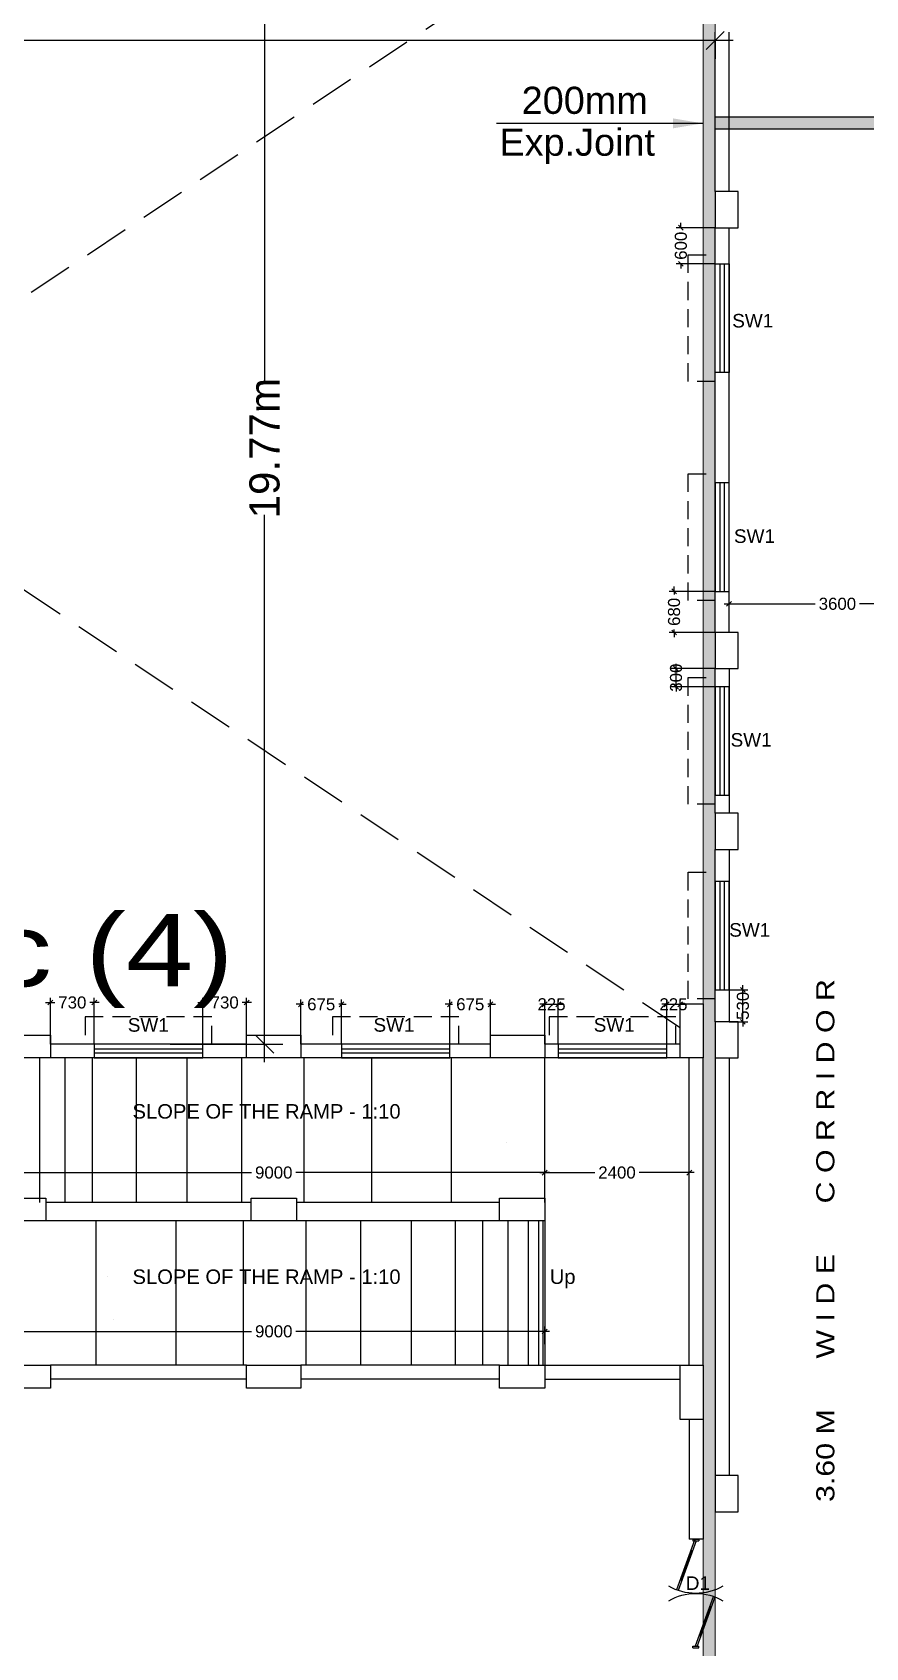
# Model space of a CAD drawing. Extents: x 7620542 to 7843793, y -6476226 to -6093835.
# Drawn here: x 7705209 to 7719049, y -6402265 to -6375462 of the extents above; entities that cross this region are included whole.
import ezdxf
from ezdxf.enums import TextEntityAlignment as Align

# ---------------------------------------------------------------- set-up
doc = ezdxf.new("R2010")
doc.units = 0
doc.header["$LTSCALE"] = 600
doc.header["$MEASUREMENT"] = 0
doc.header["$PDMODE"] = 35
for name, pattern in [('DASHED', [0.75, 0.5, -0.25]), ('HIDDEN', [0.375, 0.25, -0.125]), ('HIDDEN2', [0.1875, 0.125, -0.0625])]:
    doc.linetypes.add(name, pattern=pattern)
doc.layers.get('0').update_dxf_attribs({"linetype": 'CONTINUOUS'})
doc.layers.get('Defpoints').update_dxf_attribs({"linetype": 'CONTINUOUS'})
for name, color, linetype in [('BLOCKS-PROP', 2, 'CONTINUOUS'), ('chajja', 7, 'CONTINUOUS'), ('DIMEN', 5, 'CONTINUOUS'), ('DOOR', 32, 'CONTINUOUS'), ('Duct', 8, 'CONTINUOUS'), ('Exp.Joint', 104, 'CONTINUOUS'), ('joinery', 7, 'CONTINUOUS'), ('LA-column', 3, 'CONTINUOUS'), ('Railing', 21, 'CONTINUOUS'), ('Stairscase', 7, 'CONTINUOUS'), ('TXT', 6, 'CONTINUOUS'), ('Walls', 7, 'CONTINUOUS'), ('WIN', 151, 'CONTINUOUS'), ('Working Dim', 5, 'CONTINUOUS')]:
    doc.layers.add(name, color=color, linetype=linetype)
doc.styles.add('ari', font='arial.ttf')
doc.styles.add('ARIAL', font='arial.ttf')
doc.styles.add('ROMANS', font='romans.shx')
doc.styles.get("Standard").update_dxf_attribs({"font": 'romans.shx'})
doc.dimstyles.new('int. dim', dxfattribs={"dimtxt": 450, "dimasz": 80, "dimexe": 80, "dimexo": 0, "dimgap": 70, "dimtad": 0, "dimdec": 0, "dimzin": 12, "dimdsep": 46, "dimtxsty": 'ari', "dimblk": 'OBLIQUE', "dimcen": 2, "dimdle": 80, "dimclrd": 256, "dimclre": 256, "dimclrt": 6, "dimadec": 0, "dimazin": 0, "dimtfac": 1, "dimtdec": 0, "dimtix": 1, "dimtmove": 2, "dimatfit": 3, "dimfxl": 1, "dimtolj": 1, "dimtzin": 0, "dimlwd": -1, "dimlwe": -1, "dimarcsym": 0})
doc.dimstyles.new('LA-Footing-dim', dxfattribs={"dimtxt": 300, "dimasz": 5, "dimexe": 25, "dimexo": 25, "dimgap": 5, "dimtad": 1, "dimdec": 0, "dimzin": 0, "dimdsep": 46, "dimtxsty": 'ROMANS', "dimblk": 'DOT', "dimcen": 0.09, "dimdle": 50, "dimclrd": 5, "dimclre": 5, "dimclrt": 6, "dimadec": 0, "dimazin": 0, "dimtfac": 1, "dimtdec": 0, "dimtix": 1, "dimtofl": 0, "dimtmove": 0, "dimatfit": 3, "dimfxl": 1, "dimtolj": 1, "dimtzin": 0, "dimarcsym": 0})
doc.dimstyles.new('STANDARD$0', dxfattribs={"dimscale": 0, "dimtxt": 150, "dimasz": 125, "dimexe": 0.75, "dimexo": 1, "dimgap": 25, "dimtad": 1, "dimdec": 0, "dimdsep": 46, "dimtxsty": 'Standard', "dimblk1": 'DOT', "dimblk2": 'DOT', "dimsah": 1, "dimcen": 2.5, "dimclrd": 1, "dimclre": 1, "dimclrt": 3, "dimadec": 0, "dimazin": 0, "dimtfac": 1, "dimtdec": 0, "dimtmove": 0, "dimatfit": 3, "dimldrblk": 'DOT', "dimfxl": 1, "dimtolj": 1, "dimtzin": 0, "dimarcsym": 0})

# ---------------------------------------------------------------- blocks, each defined once
blk = doc.blocks.new('_Oblique')
at = {"color": 0, "linetype": 'ByBlock', "lineweight": -2}
blk.add_line((-0.5, -0.5), (0.5, 0.5), dxfattribs=at)
blk = doc.blocks.new('*D468')
at = {"layer": 'Defpoints', "color": 0, "transparency": 16777216}
for p in [(7716779, -6384945), (7716779, -6385340, 0), (7720379, -6385340, -3)]:
    blk.add_point(p, dxfattribs=at)
at = {"layer": 'Working Dim', "transparency": 16777216}
for p, q in [((7716699, -6384945), (7718211, -6384945)), ((7716779, -6385340), (7716779, -6384865)), ((7720459, -6384945), (7718947, -6384945)), ((7720379, -6385340), (7720379, -6384865))]:
    blk.add_line(p, q, dxfattribs=at)
at = {"layer": 'Working Dim', "transparency": 16777216, "xscale": 80, "yscale": 80, "zscale": 80, "rotation": 180}
blk.add_blockref('_Oblique', (7716779, -6384945), dxfattribs=at)
at = {"layer": 'Working Dim', "transparency": 16777216, "xscale": 80, "yscale": 80, "zscale": 80}
blk.add_blockref('_Oblique', (7720379, -6384945), dxfattribs=at)
at = {"layer": 'Working Dim', "color": 6, "transparency": 16777216, "insert": (7718579, -6384945), "char_height": 200, "attachment_point": 5, "style": 'ari'}
blk.add_mtext('\\A1;3600', dxfattribs=at)
blk = doc.blocks.new('*D441')
at = {"layer": 'Defpoints', "color": 0, "transparency": 16777216}
for p in [(7716549, -6378704, -1), (7715980, -6379304), (7716549, -6379304, 9)]:
    blk.add_point(p, dxfattribs=at)
at = {"layer": 'Working Dim', "transparency": 16777216}
for p, q in [((7715980, -6378704), (7715980, -6378624)), ((7716549, -6378704), (7715900, -6378704)), ((7715980, -6378704), (7715980, -6378713)), ((7716549, -6379304), (7715900, -6379304)), ((7715980, -6379304), (7715980, -6379296)), ((7715980, -6379304), (7715980, -6379384))]:
    blk.add_line(p, q, dxfattribs=at)
at = {"layer": 'Working Dim', "transparency": 16777216, "xscale": 80, "yscale": 80, "zscale": 80}
for p, rotation in [((7715980, -6378704), 270), ((7715980, -6379304), 90)]:
    blk.add_blockref('_Oblique', p, dxfattribs=dict(at, rotation=rotation))
at = {"layer": 'Working Dim', "color": 6, "transparency": 16777216, "insert": (7715980, -6379004), "char_height": 200, "attachment_point": 5, "rotation": 90, "style": 'ari'}
blk.add_mtext('\\A1;600', dxfattribs=at)
blk = doc.blocks.new('*D442')
at = {"layer": 'Defpoints', "color": 0, "transparency": 16777216}
for p in [(7716549, -6384739, 9), (7715867, -6385420), (7716549, -6385420, -6)]:
    blk.add_point(p, dxfattribs=at)
at = {"layer": 'Working Dim', "transparency": 16777216}
for p, q in [((7716549, -6384739), (7715787, -6384739)), ((7715867, -6384739), (7715867, -6384659)), ((7715867, -6384739), (7715867, -6384788)), ((7716549, -6385420), (7715787, -6385420)), ((7715867, -6385420), (7715867, -6385371)), ((7715867, -6385420), (7715867, -6385500))]:
    blk.add_line(p, q, dxfattribs=at)
at = {"layer": 'Working Dim', "transparency": 16777216, "xscale": 80, "yscale": 80, "zscale": 80}
for p, rotation in [((7715867, -6384739), 270), ((7715867, -6385420), 90)]:
    blk.add_blockref('_Oblique', p, dxfattribs=dict(at, rotation=rotation))
at = {"layer": 'Working Dim', "color": 6, "transparency": 16777216, "insert": (7715867, -6385079), "char_height": 200, "attachment_point": 5, "rotation": 90, "style": 'ari'}
blk.add_mtext('\\A1;680', dxfattribs=at)
blk = doc.blocks.new('*D443')
at = {"layer": 'Defpoints', "color": 0, "transparency": 16777216}
for p in [(7715900, -6386020), (7716549, -6386020, 9), (7716549, -6386320, 6)]:
    blk.add_point(p, dxfattribs=at)
at = {"layer": 'Working Dim', "transparency": 16777216}
for p, q in [((7716549, -6386020), (7715820, -6386020)), ((7715900, -6386020), (7715900, -6385940)), ((7715900, -6386320), (7715900, -6386020)), ((7716549, -6386320), (7715820, -6386320)), ((7715900, -6386320), (7715900, -6386400))]:
    blk.add_line(p, q, dxfattribs=at)
at = {"layer": 'Working Dim', "transparency": 16777216, "xscale": 80, "yscale": 80, "zscale": 80}
for p, rotation in [((7715900, -6386020), 270), ((7715900, -6386320), 90)]:
    blk.add_blockref('_Oblique', p, dxfattribs=dict(at, rotation=rotation))
at = {"layer": 'Working Dim', "color": 6, "transparency": 16777216, "insert": (7715900, -6386170), "char_height": 200, "attachment_point": 5, "rotation": 90, "style": 'ari'}
blk.add_mtext('\\A1;300', dxfattribs=at)
blk = doc.blocks.new('*D848')
at = {"layer": 'Defpoints', "color": 0, "transparency": 16777216}
for p in [(7686289, -6375599, 8), (7686289, -6375600), (7716549, -6375599, -1)]:
    blk.add_point(p, dxfattribs=at)
at = {"layer": 'DIMEN', "color": 8, "transparency": 16777216}
for p, q in [((7685989, -6375600), (7700290, -6375600)), ((7686289, -6375599), (7686289, -6375900)), ((7716849, -6375600), (7702548, -6375600)), ((7716549, -6375599), (7716549, -6375900))]:
    blk.add_line(p, q, dxfattribs=at)
at = {"layer": 'DIMEN', "color": 8, "transparency": 16777216, "xscale": 300, "yscale": 300, "zscale": 300, "rotation": 180}
blk.add_blockref('_Oblique', (7686289, -6375600), dxfattribs=at)
at = {"layer": 'DIMEN', "color": 8, "transparency": 16777216, "xscale": 300, "yscale": 300, "zscale": 300}
blk.add_blockref('_Oblique', (7716549, -6375600), dxfattribs=at)
at = {"layer": 'DIMEN', "color": 7, "transparency": 16777216, "insert": (7701419, -6375600), "char_height": 500, "attachment_point": 5, "style": 'ari'}
blk.add_mtext('\\A1;30.26m', dxfattribs=at)
blk = doc.blocks.new('*D857')
at = {"layer": 'Defpoints', "color": 0, "transparency": 16777216}
for p in [(7707499, -6372475, 9), (7709068, -6372475), (7707499, -6392250, 7)]:
    blk.add_point(p, dxfattribs=at)
at = {"layer": 'DIMEN', "color": 8, "transparency": 16777216}
for p, q in [((7709068, -6372175), (7709068, -6381257)), ((7707499, -6372475), (7709368, -6372475)), ((7709068, -6392550), (7709068, -6383468)), ((7707499, -6392250), (7709368, -6392250))]:
    blk.add_line(p, q, dxfattribs=at)
at = {"layer": 'DIMEN', "color": 8, "transparency": 16777216, "xscale": 300, "yscale": 300, "zscale": 300}
for p, rotation in [((7709068, -6372475), 90), ((7709068, -6392250), 270)]:
    blk.add_blockref('_Oblique', p, dxfattribs=dict(at, rotation=rotation))
at = {"layer": 'DIMEN', "color": 7, "transparency": 16777216, "insert": (7709068, -6382363), "char_height": 500, "attachment_point": 5, "rotation": 90, "style": 'ari'}
blk.add_mtext('\\A1;19.77m', dxfattribs=at)
blk = doc.blocks.new('*D895')
at = {"layer": 'Defpoints', "color": 0, "transparency": 16777216}
for p in [(7716779, -6391350, 1), (7717010, -6391350), (7716779, -6391880, -2)]:
    blk.add_point(p, dxfattribs=at)
at = {"layer": 'Working Dim', "transparency": 16777216}
for p, q in [((7716779, -6391350), (7717090, -6391350)), ((7717010, -6391350), (7717010, -6391270)), ((7717010, -6391880), (7717010, -6391350)), ((7716779, -6391880), (7717090, -6391880)), ((7717010, -6391880), (7717010, -6391960))]:
    blk.add_line(p, q, dxfattribs=at)
at = {"layer": 'Working Dim', "transparency": 16777216, "xscale": 80, "yscale": 80, "zscale": 80}
for p, rotation in [((7717010, -6391350), 270), ((7717010, -6391880), 90)]:
    blk.add_blockref('_Oblique', p, dxfattribs=dict(at, rotation=rotation))
at = {"layer": 'Working Dim', "color": 6, "transparency": 16777216, "insert": (7717010, -6391615), "char_height": 200, "attachment_point": 5, "rotation": 90, "style": 'ari'}
blk.add_mtext('\\A1;530', dxfattribs=at)
blk = doc.blocks.new('*D897')
at = {"layer": 'Defpoints', "color": 0, "transparency": 16777216}
for p in [(7712819, -6391590), (7712144, -6392250, 1), (7712819, -6392250, 1)]:
    blk.add_point(p, dxfattribs=at)
at = {"layer": 'Working Dim', "transparency": 16777216}
for p, q in [((7712144, -6392250), (7712144, -6391510)), ((7712819, -6392250), (7712819, -6391510)), ((7712144, -6391590), (7712064, -6391590)), ((7712144, -6391590), (7712189, -6391590)), ((7712819, -6391590), (7712774, -6391590)), ((7712819, -6391590), (7712899, -6391590))]:
    blk.add_line(p, q, dxfattribs=at)
at = {"layer": 'Working Dim', "transparency": 16777216, "xscale": 80, "yscale": 80, "zscale": 80}
blk.add_blockref('_Oblique', (7712144, -6391590), dxfattribs=at)
at = {"layer": 'Working Dim', "transparency": 16777216, "xscale": 80, "yscale": 80, "zscale": 80, "rotation": 180}
blk.add_blockref('_Oblique', (7712819, -6391590), dxfattribs=at)
at = {"layer": 'Working Dim', "color": 6, "transparency": 16777216, "insert": (7712482, -6391590), "char_height": 200, "attachment_point": 5, "style": 'ari'}
blk.add_mtext('\\A1;675', dxfattribs=at)
blk = doc.blocks.new('*D898')
at = {"layer": 'Defpoints', "color": 0, "transparency": 16777216}
for p in [(7708769, -6391560), (7708039, -6392250, 7), (7708769, -6392250, 1)]:
    blk.add_point(p, dxfattribs=at)
at = {"layer": 'Working Dim', "transparency": 16777216}
for p, q in [((7708039, -6392250), (7708039, -6391480)), ((7708769, -6392250), (7708769, -6391480)), ((7707959, -6391560), (7708114, -6391560)), ((7708849, -6391560), (7708694, -6391560))]:
    blk.add_line(p, q, dxfattribs=at)
at = {"layer": 'Working Dim', "transparency": 16777216, "xscale": 80, "yscale": 80, "zscale": 80, "rotation": 180}
blk.add_blockref('_Oblique', (7708039, -6391560), dxfattribs=at)
at = {"layer": 'Working Dim', "transparency": 16777216, "xscale": 80, "yscale": 80, "zscale": 80}
blk.add_blockref('_Oblique', (7708769, -6391560), dxfattribs=at)
at = {"layer": 'Working Dim', "color": 6, "transparency": 16777216, "insert": (7708404, -6391560), "char_height": 200, "attachment_point": 5, "style": 'ari'}
blk.add_mtext('\\A1;730', dxfattribs=at)
blk = doc.blocks.new('*D909')
at = {"layer": 'Defpoints', "color": 0, "transparency": 16777216}
for p in [(7705509, -6391560), (7705509, -6392250, 1), (7706239, -6392250, 7)]:
    blk.add_point(p, dxfattribs=at)
at = {"layer": 'Working Dim', "transparency": 16777216}
for p, q in [((7705509, -6392250), (7705509, -6391480)), ((7706239, -6392250), (7706239, -6391480)), ((7705429, -6391560), (7705584, -6391560)), ((7706319, -6391560), (7706164, -6391560))]:
    blk.add_line(p, q, dxfattribs=at)
at = {"layer": 'Working Dim', "transparency": 16777216, "xscale": 80, "yscale": 80, "zscale": 80, "rotation": 180}
blk.add_blockref('_Oblique', (7705509, -6391560), dxfattribs=at)
at = {"layer": 'Working Dim', "transparency": 16777216, "xscale": 80, "yscale": 80, "zscale": 80}
blk.add_blockref('_Oblique', (7706239, -6391560), dxfattribs=at)
at = {"layer": 'Working Dim', "color": 6, "transparency": 16777216, "insert": (7705874, -6391560), "char_height": 200, "attachment_point": 5, "style": 'ari'}
blk.add_mtext('\\A1;730', dxfattribs=at)
blk = doc.blocks.new('*D910')
at = {"layer": 'Defpoints', "color": 0, "transparency": 16777216}
for p in [(7709669, -6391590), (7709669, -6392250, 1), (7710344, -6392250, 1)]:
    blk.add_point(p, dxfattribs=at)
at = {"layer": 'Working Dim', "transparency": 16777216}
for p, q in [((7709669, -6392250), (7709669, -6391510)), ((7710344, -6392250), (7710344, -6391510)), ((7709669, -6391590), (7709589, -6391590)), ((7709669, -6391590), (7709714, -6391590)), ((7710344, -6391590), (7710299, -6391590)), ((7710344, -6391590), (7710424, -6391590))]:
    blk.add_line(p, q, dxfattribs=at)
at = {"layer": 'Working Dim', "transparency": 16777216, "xscale": 80, "yscale": 80, "zscale": 80}
blk.add_blockref('_Oblique', (7709669, -6391590), dxfattribs=at)
at = {"layer": 'Working Dim', "transparency": 16777216, "xscale": 80, "yscale": 80, "zscale": 80, "rotation": 180}
blk.add_blockref('_Oblique', (7710344, -6391590), dxfattribs=at)
at = {"layer": 'Working Dim', "color": 6, "transparency": 16777216, "insert": (7710007, -6391590), "char_height": 200, "attachment_point": 5, "style": 'ari'}
blk.add_mtext('\\A1;675', dxfattribs=at)
blk = doc.blocks.new('*D911')
at = {"layer": 'Defpoints', "color": 0, "transparency": 16777216}
for p in [(7713944, -6391590), (7713719, -6392250, -4), (7713944, -6392250, -2)]:
    blk.add_point(p, dxfattribs=at)
at = {"layer": 'Working Dim', "transparency": 16777216}
for p, q in [((7713719, -6392250), (7713719, -6391510)), ((7713944, -6392250), (7713944, -6391510)), ((7713719, -6391590), (7713639, -6391590)), ((7713719, -6391590), (7713944, -6391590)), ((7713944, -6391590), (7714024, -6391590))]:
    blk.add_line(p, q, dxfattribs=at)
at = {"layer": 'Working Dim', "transparency": 16777216, "xscale": 80, "yscale": 80, "zscale": 80}
blk.add_blockref('_Oblique', (7713719, -6391590), dxfattribs=at)
at = {"layer": 'Working Dim', "transparency": 16777216, "xscale": 80, "yscale": 80, "zscale": 80, "rotation": 180}
blk.add_blockref('_Oblique', (7713944, -6391590), dxfattribs=at)
at = {"layer": 'Working Dim', "color": 6, "transparency": 16777216, "insert": (7713832, -6391590), "char_height": 200, "attachment_point": 5, "style": 'ari'}
blk.add_mtext('\\A1;225', dxfattribs=at)
blk = doc.blocks.new('*D912')
at = {"layer": 'Defpoints', "color": 0, "transparency": 16777216}
for p in [(7715969, -6391590), (7715744, -6392250, -2), (7715969, -6392250, -9)]:
    blk.add_point(p, dxfattribs=at)
at = {"layer": 'Working Dim', "transparency": 16777216}
for p, q in [((7715744, -6392250), (7715744, -6391510)), ((7715969, -6392250), (7715969, -6391510)), ((7715744, -6391590), (7715664, -6391590)), ((7715744, -6391590), (7715969, -6391590)), ((7715969, -6391590), (7716049, -6391590))]:
    blk.add_line(p, q, dxfattribs=at)
at = {"layer": 'Working Dim', "transparency": 16777216, "xscale": 80, "yscale": 80, "zscale": 80}
blk.add_blockref('_Oblique', (7715744, -6391590), dxfattribs=at)
at = {"layer": 'Working Dim', "transparency": 16777216, "xscale": 80, "yscale": 80, "zscale": 80, "rotation": 180}
blk.add_blockref('_Oblique', (7715969, -6391590), dxfattribs=at)
at = {"layer": 'Working Dim', "color": 6, "transparency": 16777216, "insert": (7715857, -6391590), "char_height": 200, "attachment_point": 5, "style": 'ari'}
blk.add_mtext('\\A1;225', dxfattribs=at)
blk = doc.blocks.new('*D914')
at = {"layer": 'Defpoints', "color": 0, "transparency": 16777216}
for p in [(7716119, -6394382), (7713719, -6394580, -5), (7716119, -6394580, -7)]:
    blk.add_point(p, dxfattribs=at)
at = {"layer": 'Working Dim', "transparency": 16777216}
for p, q in [((7713639, -6394382), (7714549, -6394382)), ((7713719, -6394580), (7713719, -6394302)), ((7716199, -6394382), (7715289, -6394382)), ((7716119, -6394580), (7716119, -6394302))]:
    blk.add_line(p, q, dxfattribs=at)
at = {"layer": 'Working Dim', "transparency": 16777216, "xscale": 80, "yscale": 80, "zscale": 80, "rotation": 180}
blk.add_blockref('_Oblique', (7713719, -6394382), dxfattribs=at)
at = {"layer": 'Working Dim', "transparency": 16777216, "xscale": 80, "yscale": 80, "zscale": 80}
blk.add_blockref('_Oblique', (7716119, -6394382), dxfattribs=at)
at = {"layer": 'Working Dim', "color": 6, "transparency": 16777216, "insert": (7714919, -6394382), "char_height": 200, "attachment_point": 5, "style": 'ari'}
blk.add_mtext('\\A1;2400', dxfattribs=at)
blk = doc.blocks.new('*D917')
at = {"layer": 'Defpoints', "color": 0, "transparency": 16777216}
for p in [(7704719, -6394382, 0), (7713719, -6394382, 5), (7713719, -6394382)]:
    blk.add_point(p, dxfattribs=at)
at = {"layer": 'Working Dim', "transparency": 16777216}
for p, q in [((7704639, -6394382), (7708851, -6394382)), ((7704719, -6394382), (7704719, -6394302)), ((7713799, -6394382), (7709587, -6394382)), ((7713719, -6394382), (7713719, -6394302))]:
    blk.add_line(p, q, dxfattribs=at)
at = {"layer": 'Working Dim', "transparency": 16777216, "xscale": 80, "yscale": 80, "zscale": 80, "rotation": 180}
blk.add_blockref('_Oblique', (7704719, -6394382), dxfattribs=at)
at = {"layer": 'Working Dim', "transparency": 16777216, "xscale": 80, "yscale": 80, "zscale": 80}
blk.add_blockref('_Oblique', (7713719, -6394382), dxfattribs=at)
at = {"layer": 'Working Dim', "color": 6, "transparency": 16777216, "insert": (7709219, -6394382), "char_height": 200, "attachment_point": 5, "style": 'ari'}
blk.add_mtext('\\A1;9000', dxfattribs=at)
blk = doc.blocks.new('*D918')
at = {"layer": 'Defpoints', "color": 0, "transparency": 16777216}
for p in [(7713719, -6397017), (7704719, -6397228, 5), (7713719, -6397228, 5)]:
    blk.add_point(p, dxfattribs=at)
at = {"layer": 'Working Dim', "transparency": 16777216}
for p, q in [((7704639, -6397017), (7708851, -6397017)), ((7704719, -6397228), (7704719, -6396937)), ((7713799, -6397017), (7709587, -6397017)), ((7713719, -6397228), (7713719, -6396937))]:
    blk.add_line(p, q, dxfattribs=at)
at = {"layer": 'Working Dim', "transparency": 16777216, "xscale": 80, "yscale": 80, "zscale": 80, "rotation": 180}
blk.add_blockref('_Oblique', (7704719, -6397017), dxfattribs=at)
at = {"layer": 'Working Dim', "transparency": 16777216, "xscale": 80, "yscale": 80, "zscale": 80}
blk.add_blockref('_Oblique', (7713719, -6397017), dxfattribs=at)
at = {"layer": 'Working Dim', "color": 6, "transparency": 16777216, "insert": (7709219, -6397017), "char_height": 200, "attachment_point": 5, "style": 'ari'}
blk.add_mtext('\\A1;9000', dxfattribs=at)
blk = doc.blocks.new('_Dot')
at = {"layer": 'WIN', "color": 0, "linetype": 'ByBlock', "lineweight": -2}
blk.add_line((-0.5, 0), (-1, 0), dxfattribs=at)
at = {"layer": 'WIN', "color": 0, "linetype": 'ByBlock', "const_width": 0.5}
blk.add_lwpolyline([(-0.25, 0, 1), (0.25, 0, 1)], format="xyb", close=True, dxfattribs=at)
blk = doc.blocks.new('Z$W@#5624')
at = {"layer": 'DOOR'}
for p, q in [((19, 470), (840, 769)), ((28, 446), (849, 745)), ((188, 518), (680, 697)), ((676, 709), (685, 685)), ((0, 400), (0, 499)), ((0, 499), (25, 499)), ((0, 400), (25, 400)), ((19, 470), (28, 446)), ((25, 400), (25, 499)), ((183, 529), (192, 506)), ((1770, 453), (949, 154)), ((1779, 429), (957, 130)), ((1610, 381), (1117, 202)), ((1614, 369), (1606, 393)), ((1779, 429), (1770, 453)), ((1798, 499), (1773, 499)), ((1773, 400), (1773, 499)), ((1798, 400), (1773, 400)), ((1798, 400), (1798, 499)), ((1113, 214), (1122, 190))]:
    blk.add_line(p, q, dxfattribs=at)
at = {"layer": 'DOOR', "color": 145}
for centre, start_param, end_param in [((0, 449), 2.617994, 3.665191), ((1798, 449), -0.523599, 0.523599)]:
    blk.add_ellipse(centre, major_axis=(-899, 0), ratio=1, start_param=start_param, end_param=end_param, dxfattribs=at)

msp = doc.modelspace()

# ---------------------------------------------------------------- hatches: boundary and pattern name
at = {"layer": 'Exp.Joint', "linetype": 'HIDDEN'}
for points in [[(7716549.14, -6334493.662), (7716349.14, -6334493.662), (7716349.14, -6455862.509), (7716549.14, -6455862.509)], [(7720795.471, -6377068.438), (7720795.471, -6376868.438), (7716549.14, -6376868.438), (7716549.14, -6377068.438)], [(7720795.471, -6377068.438), (7720795.471, -6376868.438), (7716549.14, -6376868.438), (7716549.14, -6377068.438)], [(7716549.14, -6376868.51), (7720910.342, -6376868.51), (7720910.342, -6377068.51), (7716549.14, -6377068.51)]]:
    msp.add_hatch(color=256, dxfattribs=at).paths.add_polyline_path(points)

# ---------------------------------------------------------------- linework, layer by layer
at = {"layer": 'chajja', "color": 7, "linetype": 'DASHED'}
for points, elevation in [([(7716549.143, -6381254.452), (7716099.143, -6381254.452), (7716099.144, -6379154.452), (7716549.144, -6379154.452)], -14.83), ([(7716549.144, -6384889.259), (7716099.144, -6384889.259), (7716099.144, -6382789.259), (7716549.144, -6382789.259)], -14.83), ([(7716549.144, -6388269.576), (7716099.144, -6388269.576), (7716099.144, -6386169.576), (7716549.144, -6386169.576)], -14.83), ([(7716549.144, -6391499.633), (7716099.144, -6391499.633), (7716099.144, -6389399.633), (7716549.144, -6389399.633)], -14.83), ([(7708188.805, -6392249.636), (7708188.805, -6391799.636), (7706088.805, -6391799.636), (7706088.805, -6392249.636)], -12.441), ([(7712294.144, -6392249.636), (7712294.144, -6391799.636), (7710194.144, -6391799.636), (7710194.144, -6392249.636)], -12.441), ([(7715894.349, -6392249.636), (7715894.349, -6391799.636), (7713794.349, -6391799.636), (7713794.349, -6392249.636)], -12.441)]:
    msp.add_lwpolyline(points, dxfattribs=dict(at, elevation=elevation))
at = {"layer": 'Duct', "color": 8, "linetype": 'HIDDEN2', "ltscale": 10}
for p, q in [((7715969.144, -6391979.895, -14.83), (7686463.839, -6372325.264, -14.83)), ((7686463.839, -6392249.621, -14.83), (7715969.144, -6372594.99, -14.83))]:
    msp.add_line(p, q, dxfattribs=at)
at = {"layer": 'Exp.Joint', "linetype": 'HIDDEN', "const_width": 20}
for points, elevation in [([(7716549.14, -6334493.662), (7716349.14, -6334493.662), (7716349.14, -6455862.509), (7716549.14, -6455862.509)], -11195.81), ([(7716549.14, -6376868.51), (7720910.342, -6376868.51), (7720910.342, -6377068.51), (7716549.14, -6377068.51)], -12.25)]:
    msp.add_lwpolyline(points, close=True, dxfattribs=dict(at, elevation=elevation))
at = {"layer": 'Exp.Joint', "linetype": 'HIDDEN', "const_width": 20, "elevation": -9.508}
msp.add_lwpolyline([(7720797.466, -6377068.438), (7716549.14, -6377068.438), (7716549.14, -6376868.438), (7720797.466, -6376868.438)], dxfattribs=at)
msp.add_lwpolyline([(7720797.466, -6377068.438), (7716549.14, -6377068.438), (7716549.14, -6376868.438), (7720797.466, -6376868.438)], dxfattribs=at)
at = {"layer": 'LA-column', "color": 2}
for points, elevation in [([(7716929.145, -6378704.481), (7716929.145, -6378104.481), (7716549.145, -6378104.481), (7716549.145, -6378704.481)], -12.25), ([(7716929.144, -6386019.539), (7716929.144, -6385419.539), (7716549.144, -6385419.539), (7716549.144, -6386019.539)], -17.145), ([(7716929.144, -6389019.626), (7716929.144, -6388419.626), (7716549.144, -6388419.626), (7716549.144, -6389019.626)], -12.441), ([(7716349.144, -6392479.676), (7715969.144, -6392479.676), (7715969.144, -6391579.676), (7716349.144, -6391579.676)], -14.83), ([(7716929.144, -6392479.676), (7716929.144, -6391879.676), (7716549.144, -6391879.676), (7716549.144, -6392479.676)], -12.441), ([(7705509.143, -6392099.635), (7705509.143, -6392479.635), (7704609.143, -6392479.635), (7704609.143, -6392099.635)], -9.756), ([(7709669.143, -6392099.635), (7709669.143, -6392479.635), (7708769.143, -6392479.635), (7708769.143, -6392099.635)], -9.699), ([(7713719.144, -6392099.635), (7713719.144, -6392479.635), (7712819.144, -6392479.635), (7712819.144, -6392099.635)], -9.699), ([(7705434.143, -6394804.676), (7705434.143, -6395184.676), (7704684.143, -6395184.676), (7704684.143, -6394804.676)], -12.441), ([(7709594.143, -6394804.676), (7709594.143, -6395184.676), (7708844.143, -6395184.676), (7708844.143, -6394804.676)], -9.699), ([(7713719.143, -6394804.676), (7713719.143, -6395184.676), (7712969.143, -6395184.676), (7712969.143, -6394804.676)], -9.756), ([(7705509.143, -6397579.635), (7705509.143, -6397959.635), (7704609.143, -6397959.635), (7704609.143, -6397579.635)], -8.725), ([(7709669.143, -6397579.635), (7709669.143, -6397959.635), (7708769.143, -6397959.635), (7708769.143, -6397579.635)], -8.668), ([(7713719.144, -6397579.635), (7713719.144, -6397959.635), (7712969.144, -6397959.635), (7712969.144, -6397579.635)], -8.668), ([(7715969.144, -6397579.635), (7716349.144, -6397579.635), (7716349.144, -6398479.635), (7715969.144, -6398479.635)], -14.83), ([(7716929.144, -6400009.676), (7716929.144, -6399409.676), (7716549.144, -6399409.676), (7716549.144, -6400009.676)], -14.49)]:
    msp.add_lwpolyline(points, close=True, dxfattribs=dict(at, elevation=elevation))
at = {"layer": 'Railing'}
for p, q in [((7708844.143, -6394879.668, -11.229), (7705434.143, -6394879.676, -13.97)), ((7712969.143, -6394879.66, -11.286), (7709594.143, -6394879.668, -11.22)), ((7708844.144, -6395179.668, -11.229), (7705434.143, -6395179.676, -13.97)), ((7712969.143, -6395179.66, -11.286), (7709586.417, -6395179.668, -11.229)), ((7708769.144, -6397579.678, -10.197), (7705509.143, -6397579.654, -10.254)), ((7712969.144, -6397579.659, -10.197), (7709669.144, -6397579.679, -10.197)), ((7713719.057, -6397579.646, -7.31), (7715969.144, -6397579.645, -7.31)), ((7708769.144, -6397809.678, -10.197), (7705509.143, -6397809.654, -10.254)), ((7712969.144, -6397809.659, -10.197), (7709669.144, -6397809.679, -10.197)), ((7713719.057, -6397809.646, -7.31), (7715969.144, -6397809.645, -7.31))]:
    msp.add_line(p, q, dxfattribs=at)
at = {"layer": 'Stairscase', "color": 8}
for p, q in [((7705332.463, -6394879.158, -7.31), (7705332.778, -6392479.158, -7.31)), ((7705753.616, -6394879.198, -7.253), (7705753.932, -6392479.198, -7.253)), ((7706206.536, -6394879.25, -7.31), (7706206.851, -6392479.25, -7.31)), ((7706938.157, -6394879.346, -7.31), (7706938.472, -6392479.346, -7.31)), ((7707778.744, -6394879.457, -7.31), (7707779.059, -6392479.463, -8.963)), ((7708688.748, -6394879.577, -7.31), (7708689.063, -6392479.577, -7.31)), ((7709724.876, -6394879.713, -7.31), (7709725.191, -6392479.713, -7.31)), ((7710845.07, -6394879.861, -7.31), (7710845.385, -6392479.861, -7.31)), ((7712171.361, -6394880.035, -7.31), (7712171.676, -6392480.035, -7.31)), ((7706266.59, -6395179.66, -7.367), (7706266.589, -6397579.66, -7.367)), ((7707592.881, -6395179.661, -7.367), (7707592.88, -6397579.661, -7.367)), ((7708713.075, -6395179.662, -7.367), (7708713.074, -6397579.662, -7.367)), ((7709749.203, -6395179.662, -7.367), (7709749.202, -6397579.662, -7.367)), ((7710659.207, -6395179.663, -7.367), (7710659.206, -6397579.656, -9.02)), ((7711499.794, -6395179.663, -7.367), (7711499.793, -6397579.663, -7.367)), ((7712231.415, -6395179.664, -7.367), (7712231.414, -6397579.664, -7.367)), ((7712684.334, -6395179.656, -7.31), (7712684.334, -6397579.656, -7.31)), ((7713105.488, -6395179.641, -7.367), (7713105.487, -6397579.641, -7.367)), ((7713445.799, -6395179.639, -7.367), (7713445.799, -6397579.639, -7.367)), ((7713614.332, -6395179.639, -7.367), (7713614.332, -6397579.639, -7.367)), ((7713689.443, -6395179.64, -7.367), (7713689.442, -6397579.64, -7.367))]:
    msp.add_line(p, q, dxfattribs=at)
at = {"layer": 'Stairscase'}
for p, q in [((7713718.899, -6394880.239, -7.31), (7713719.214, -6392480.239, -7.31)), ((7713719.052, -6395179.648, -7.367), (7713719.051, -6397579.662, -7.367))]:
    msp.add_line(p, q, dxfattribs=at)
at = {"layer": 'Stairscase', "color": 7, "const_width": 0.0214, "elevation": -7.367}
for points in [[(7704336.518, -6393672.99), (7713235.161, -6393672.997), (7712925.009, -6393227.25), (7712772.379, -6393397.08), (7713235.161, -6393672.997), (7712925.009, -6394107.754), (7712772.379, -6393938.004), (7713235.161, -6393672.997)], [(7714027.448, -6396386.349), (7706262.02, -6396386.342), (7706572.172, -6396832.089), (7706724.802, -6396662.258), (7706262.02, -6396386.342), (7706572.172, -6395951.585), (7706724.802, -6396121.335), (7706262.02, -6396386.342)]]:
    msp.add_lwpolyline(points, dxfattribs=at)
at = {"layer": 'Walls', "linetype": 'Continuous'}
for p, q in [((7716549.145, -6378104.463, -14.83), (7716549.145, -6375462.42, -14.83)), ((7716779.145, -6378104.463, -14.83), (7716779.145, -6375462.42, -14.83)), ((7716549.144, -6385419.521, -14.83), (7716549.144, -6378704.463, -14.83)), ((7716779.144, -6385419.521, -14.83), (7716779.144, -6378704.463, -14.83)), ((7716549.144, -6388419.608, -14.83), (7716549.144, -6386019.539, -14.83)), ((7716779.144, -6386019.543, -14.83), (7716779.144, -6388419.608, -14.83)), ((7716549.144, -6391879.654, -14.83), (7716549.144, -6389019.608, -14.83)), ((7716779.144, -6389019.608, -14.83), (7716779.144, -6391879.658, -14.83)), ((7708769.144, -6392249.645, -12.441), (7705509.143, -6392249.647, -12.441)), ((7712819.144, -6392249.647, -12.441), (7709669.144, -6392249.649, -12.441)), ((7715969.144, -6392249.645, -12.441), (7713719.054, -6392249.646, -12.441)), ((7708769.144, -6392479.645, -12.441), (7705509.143, -6392479.647, -12.441)), ((7712819.144, -6392479.647, -12.441), (7709669.144, -6392479.649, -12.441)), ((7715969.144, -6392479.645, -12.441), (7713719.054, -6392479.646, -12.441)), ((7716119.057, -6397579.645, -12.441), (7716119.054, -6392479.645, -12.441)), ((7716349.057, -6397579.645, -12.441), (7716349.054, -6392479.645, -12.441)), ((7716549.144, -6392479.676, -12.441), (7716549.144, -6399409.676, -12.441)), ((7716779.144, -6392479.676, -12.441), (7716779.144, -6399409.676, -12.441)), ((7716119.144, -6398479.635, -12.441), (7716119.055, -6400464.734, -12.441)), ((7716349.144, -6398479.635, -12.441), (7716349.055, -6400464.734, -12.441)), ((7716349.055, -6400464.734, -12.441), (7716119.055, -6400464.734, -12.441))]:
    msp.add_line(p, q, dxfattribs=at)
at = {"layer": 'WIN', "linetype": 'Continuous'}
msp.add_line((7716696.361, -6379304.452, -14.83), (7716696.361, -6381104.452, -14.83), dxfattribs=at)
for points, elevation in [([(7716549.144, -6381104.452), (7716549.144, -6379304.452), (7716779.144, -6379304.452), (7716779.144, -6381104.452)], -14.83), ([(7716549.144, -6384739.259), (7716779.144, -6384739.259), (7716779.144, -6382939.259), (7716549.144, -6382939.259)], -14.83), ([(7716626.144, -6384739.259), (7716702.144, -6384739.259), (7716702.144, -6382939.259), (7716626.144, -6382939.259)], -14.83), ([(7716549.144, -6388119.576), (7716779.144, -6388119.576), (7716779.144, -6386319.576), (7716549.144, -6386319.576)], -14.83), ([(7716626.144, -6388119.576), (7716702.144, -6388119.576), (7716702.144, -6386319.576), (7716626.144, -6386319.576)], -14.83), ([(7716549.144, -6391349.633), (7716779.144, -6391349.633), (7716779.144, -6389549.633), (7716549.144, -6389549.633)], -14.83), ([(7716626.144, -6391349.633), (7716702.144, -6391349.633), (7716702.144, -6389549.633), (7716626.144, -6389549.633)], -14.83), ([(7706238.805, -6392249.646), (7706238.805, -6392479.646), (7708038.805, -6392479.646), (7708038.805, -6392249.646)], -12.441), ([(7706238.805, -6392335.097), (7706238.805, -6392394.195), (7708038.805, -6392394.195), (7708038.805, -6392335.097)], -12.441), ([(7710344.144, -6392249.648), (7710344.144, -6392479.648), (7712144.144, -6392479.648), (7712144.144, -6392249.648)], -12.441), ([(7710344.144, -6392335.098), (7710344.144, -6392394.197), (7712144.144, -6392394.197), (7712144.144, -6392335.098)], -12.441), ([(7713944.349, -6392249.646), (7713944.349, -6392479.646), (7715744.349, -6392479.646), (7715744.349, -6392249.646)], -12.441), ([(7713944.349, -6392335.096), (7713944.349, -6392394.195), (7715744.349, -6392394.195), (7715744.349, -6392335.096)], -12.441)]:
    msp.add_lwpolyline(points, close=True, dxfattribs=dict(at, elevation=elevation))
at = {"layer": 'WIN', "linetype": 'Continuous', "elevation": -14.83}
msp.add_lwpolyline([(7716631.928, -6381104.452), (7716631.928, -6379304.452)], dxfattribs=at)

# ---------------------------------------------------------------- block references
at = {"layer": 'DOOR', "linetype": 'Continuous', "xscale": -1.001247152686119, "yscale": 1.001247152686119, "zscale": 1.001247151760253, "rotation": 270}
msp.add_blockref('Z$W@#5624', (7715777.885, -6402264.586, -11193.253), dxfattribs=at)

# ---------------------------------------------------------------- texts
at = {"layer": 'BLOCKS-PROP', "color": 10, "style": 'ARIAL', "width": 1.2}
msp.add_text('BLOCK - 2c (4)', height=1200, dxfattribs=at).set_placement((7701675.765, -6391290.729, -17.522), align=Align.CENTER)
at = {"layer": 'Exp.Joint', "color": 7, "style": 'ARIAL'}
for s, p in [('200mm', (7714383.392, -6376815.661, 4.14)), ('Exp.Joint', (7714258.883, -6377510.34, 4.14))]:
    msp.add_text(s, height=450, dxfattribs=at).set_placement(p, align=Align.CENTER)
at = {"layer": 'joinery', "style": 'ari'}
for s, p in [('SW1', (7717173.264, -6380360.085, -14.83)), ('SW1', (7717201.734, -6383934.139, -14.83)), ('SW1', (7717146.052, -6387314.456, -14.83)), ('SW1', (7717123.377, -6390467.77, -14.83)), ('SW1', (7707135.725, -6392044.458, -8.963)), ('SW1', (7711215.619, -6392044.458, -12.883)), ('SW1', (7714873.009, -6392044.456, -10.674)), ('D1', (7716262.595, -6401306.397, -11193.253))]:
    msp.add_text(s, height=225, dxfattribs=at).set_placement(p, align=Align.CENTER)
at = {"layer": 'Stairscase', "color": 7, "style": 'ARIAL'}
for s, p in [('SLOPE OF THE RAMP - 1:10', (7709099.488, -6393486.116, -7.367)), ('SLOPE OF THE RAMP - 1:10', (7709099.488, -6396229.388, -7.367)), ('Up', (7714016.382, -6396229.39, -7.367))]:
    msp.add_text(s, height=240, rotation=359.999968, dxfattribs=at).set_placement(p, align=Align.CENTER)
at = {"layer": 'TXT', "color": 7, "style": 'ARIAL', "width": 1.2}
msp.add_text('3.60 M      W I D E      C O R R I D O R', height=300.52174, rotation=90, dxfattribs=at).set_placement((7718528.61, -6395509.327, -14.83), align=Align.CENTER)

# ---------------------------------------------------------------- dimensions: what is measured, and where the dimension line sits
at = {"layer": 'DIMEN'}
dim = msp.add_linear_dim(base=(7709068.355, -6372475.442, -14.83), p1=(7707499.122, -6392249.628, -8.046), p2=(7707499.122, -6372475.442, -5.714), angle=90, dimstyle='STANDARD$0', override={"dimscale": 1, "dimtxt": 500, "dimasz": 300, "dimexe": 300, "dimexo": 0, "dimgap": 1, "dimtad": 0, "dimdec": 2, "dimlfac": 0.001, "dimzin": 0, "dimpost": 'm', "dimtxsty": 'ari', "dimblk1": 'Oblique', "dimblk2": 'Oblique', "dimcen": 0, "dimdle": 300, "dimclrd": 8, "dimclre": 8, "dimclrt": 7, "dimadec": 2, "dimtdec": 2, "dimtmove": 2, "dimfxl": 0.75, "dimfrac": 1, "dimlwd": 65535, "dimlwe": 65535}, dxfattribs=at)
dim.commit()
dim.dimension.update_dxf_attribs({"geometry": '*D857', "text_midpoint": (7709068.355, -6382362.535, -14.83)})
dim = msp.add_linear_dim(base=(7686289.144, -6375599.713, -14.83), p1=(7716549.145, -6375598.643, -16.169), p2=(7686289.144, -6375598.643, -7.119), dimstyle='STANDARD$0', override={"dimscale": 1, "dimtxt": 500, "dimasz": 300, "dimexe": 300, "dimexo": 0, "dimgap": 1, "dimtad": 0, "dimdec": 2, "dimlfac": 0.001, "dimzin": 0, "dimpost": 'm', "dimtxsty": 'ari', "dimblk1": 'Oblique', "dimblk2": 'Oblique', "dimcen": 0, "dimdle": 300, "dimclrd": 8, "dimclre": 8, "dimclrt": 7, "dimadec": 2, "dimtdec": 2, "dimtmove": 2, "dimfxl": 0.75, "dimfrac": 1, "dimlwd": 65535, "dimlwe": 65535}, dxfattribs=at)
dim.commit()
dim.dimension.update_dxf_attribs({"geometry": '*D848', "text_midpoint": (7701419.144, -6375599.713, -14.83)})
at = {"layer": 'Working Dim'}
for base, p1, p2, angle, picture, middle in [((7715980.049, -6379304.452, -14.83), (7716549.144, -6378704.463, -16.169), (7716549.144, -6379304.452, -6.279), 90, '*D441', (7715980.049, -6379004.457, -14.83)), ((7715866.607, -6385419.521, -14.83), (7716549.144, -6384739.259, -6.279), (7716549.144, -6385419.521, -21.065), 90, '*D442', (7715866.607, -6385079.39, -14.83)), ((7716779.144, -6384944.919, -12.391), (7720378.79, -6385339.574, -15.291), (7716779.144, -6385339.539, -12.014), 180, '*D468', (7718578.967, -6384944.919, -12.391)), ((7715900.099, -6386019.539, -14.83), (7716549.144, -6386319.576, -8.343), (7716549.144, -6386019.539, -6.279), 90, '*D443', (7715900.099, -6386169.557, -14.83)), ((7705509.143, -6391559.526, -12.441), (7706238.805, -6392249.645, -5.656), (7705509.143, -6392249.647, -11.286), 180, '*D909', (7705873.974, -6391559.526, -12.441)), ((7709669.144, -6391589.897, -12.441), (7710344.144, -6392249.648, -11.229), (7709669.144, -6392249.647, -11.229), 180, '*D910', (7710006.644, -6391589.897, -12.441)), ((7717010.354, -6391349.651, -12.441), (7716779.145, -6391879.676, -13.97), (7716779.145, -6391349.651, -11.51), 90, '*D895', (7717010.354, -6391614.663, -12.441))]:
    dim = msp.add_linear_dim(base=base, p1=p1, p2=p2, angle=angle, dimstyle='int. dim', override={"dimtxt": 200}, dxfattribs=at)
    dim.commit()
    dim.dimension.update_dxf_attribs({"geometry": picture, "text_midpoint": middle})
for base, p1, p2, picture, middle in [((7708769.144, -6391559.526, -12.441), (7708038.805, -6392249.645, -5.656), (7708769.144, -6392249.645, -11.229), '*D898', (7708403.974, -6391559.526, -12.441)), ((7712819.144, -6391589.897, -12.441), (7712144.144, -6392249.648, -11.229), (7712819.144, -6392249.647, -11.229), '*D897', (7712481.644, -6391589.897, -12.441)), ((7713944.349, -6391589.897, -7.31), (7713719.144, -6392249.646, -11.229), (7713944.349, -6392249.646, -9.02), '*D911', (7713831.747, -6391589.897, -7.31)), ((7715969.144, -6391589.897, -7.31), (7715744.349, -6392249.646, -9.02), (7715969.144, -6392249.646, -16.36), '*D912', (7715856.747, -6391589.897, -7.31)), ((7713719.056, -6394381.691, -7.31), (7704719.053, -6394381.702, -7.4), (7713719.056, -6394381.691, -1.934), '*D917', (7709219.054, -6394381.691, -7.31)), ((7716119.059, -6394381.688, -1.877), (7713719.059, -6394579.643, -7.31), (7716119.059, -6394579.642, -8.963), '*D914', (7714919.059, -6394381.688, -1.877)), ((7713719.054, -6397016.826, -12.441), (7704719.054, -6397228.176, -7.367), (7713719.054, -6397228.173, -7.367), '*D918', (7709219.054, -6397016.826, -12.441))]:
    dim = msp.add_linear_dim(base=base, p1=p1, p2=p2, dimstyle='int. dim', override={"dimtxt": 200}, dxfattribs=at)
    dim.commit()
    dim.dimension.update_dxf_attribs({"geometry": picture, "text_midpoint": middle})

# ---------------------------------------------------------------- leaders
at = {"layer": 'Exp.Joint'}
msp.add_leader([(7716349.14, -6376973.307, 3.086), (7712916.365, -6376973.307, 3.086)], dimstyle='LA-Footing-dim', override={"dimasz": 500, "dimgap": 5, "dimtad": 0}, dxfattribs=at)

doc.saveas('drawing.dxf')
